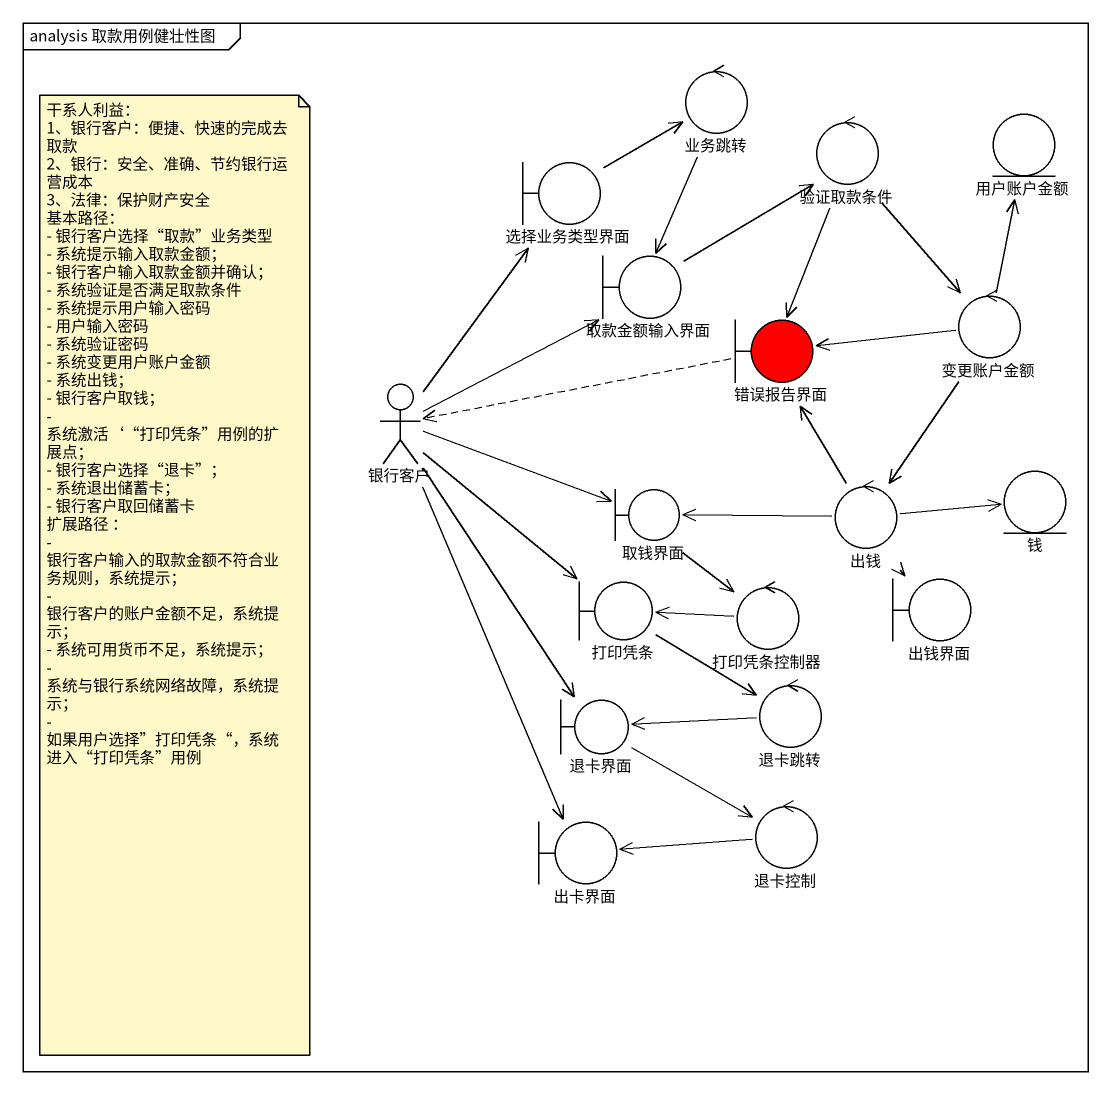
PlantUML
@startuml
mainframe analysis 取款用例健壮性图
control 业务跳转
control 验证取款条件
entity 用户账户金额
boundary 选择业务类型界面
boundary 取款金额输入界面
boundary 错误报告界面 #FF0000
control 变更账户金额
actor 银行客户
entity 钱
boundary 取钱界面
control 出钱
boundary 打印凭条
control 打印凭条控制器
boundary 出钱界面
boundary 退卡界面
control 退卡跳转
boundary 出卡界面
control 退卡控制
业务跳转 --> 取款金额输入界面
验证取款条件 --> 错误报告界面
验证取款条件 --> 变更账户金额
选择业务类型界面 -up-> 业务跳转
取款金额输入界面 -up-> 验证取款条件
错误报告界面 .left.> 银行客户
变更账户金额 -up-> 用户账户金额
变更账户金额 -left-> 错误报告界面
变更账户金额 --> 出钱
银行客户 -up-> 选择业务类型界面
银行客户 -up-> 取款金额输入界面
银行客户 -right-> 取钱界面
银行客户 --> 打印凭条
银行客户 --> 退卡界面
银行客户 --> 出卡界面
取钱界面 --> 打印凭条控制器
出钱 -up-> 错误报告界面
出钱 -right-> 钱
出钱 -left-> 取钱界面
出钱 --> 出钱界面
打印凭条 --> 退卡跳转
打印凭条控制器 -left-> 打印凭条
退卡界面 --> 退卡控制
退卡跳转 -left-> 退卡界面
退卡控制 -left-> 出卡界面
note as N1
  干系人利益：
  1、银行客户：便捷、快速的完成去取款
  2、银行：安全、准确、节约银行运营成本
  3、法律：保护财产安全
  基本路径：
  - 银行客户选择“取款”业务类型
  - 系统提示输入取款金额；
  - 银行客户输入取款金额并确认；
  - 系统验证是否满足取款条件
  - 系统提示用户输入密码
  - 用户输入密码
  - 系统验证密码
  - 系统变更用户账户金额
  - 系统出钱；
  - 银行客户取钱；
  - 系统激活‘“打印凭条”用例的扩展点；
  - 银行客户选择“退卡”；
  - 系统退出储蓄卡；
  - 银行客户取回储蓄卡
  扩展路径 ：
  - 银行客户输入的取款金额不符合业务规则，系统提示；
  - 银行客户的账户金额不足，系统提示；
  - 系统可用货币不足，系统提示；
  - 系统与银行系统网络故障，系统提示；
  - 如果用户选择”打印凭条“，系统进入“打印凭条”用例
end note
@enduml
